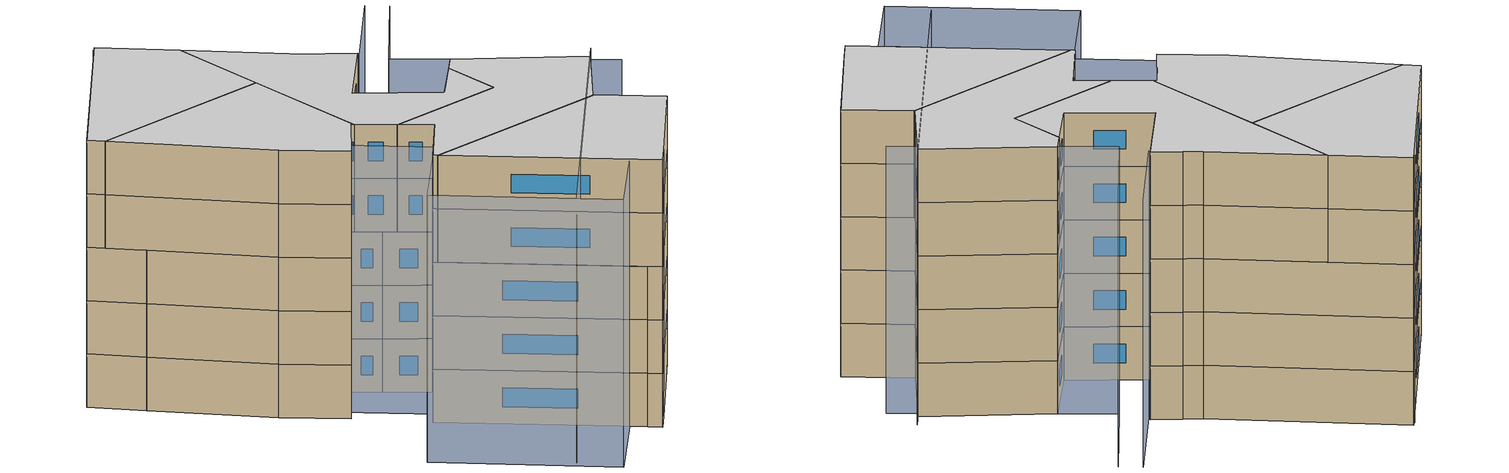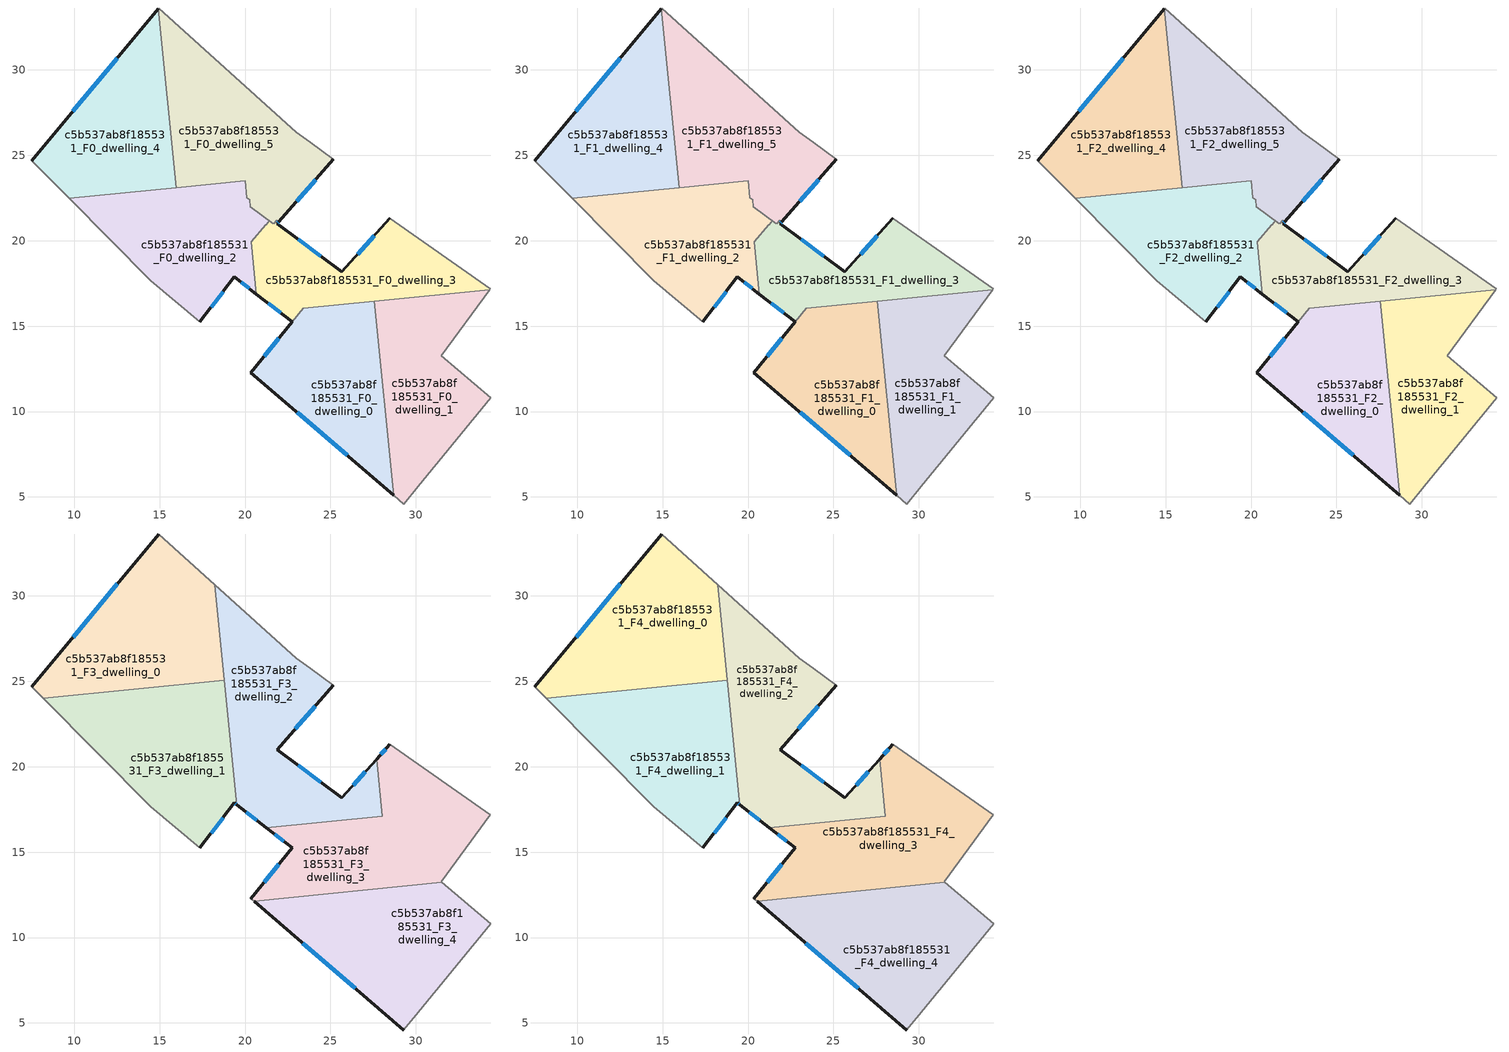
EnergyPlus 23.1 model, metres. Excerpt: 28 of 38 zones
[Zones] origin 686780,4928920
c5b537ab8f185531_F0_dwelling_0
 floor ground (EU_floor_Construction): 27.55,16.47 28.69,5.1 20.34,12.29 23.41,16.05 z0
 wall outside (EU_wall_Construction): 22.76,15.26 20.34,12.29 28.69,5.1 z0:3
 wall to c5b537ab8f185531_F0_dwelling_1 (EU_wall_Construction): 28.69,5.1 27.55,16.47 z0:3
 wall to c5b537ab8f185531_F0_dwelling_3 (EU_wall_Construction): 27.55,16.47 23.41,16.05 22.76,15.26 z0:3
 window (EU_Window_Construction): 23.06,9.95 25.98,7.44 / 21.97,14.29 21.13,13.25 z0.98:2.02
c5b537ab8f185531_F0_dwelling_1
 floor ground (EU_floor_Construction): 34.32,17.14 31.47,13.26 34.38,10.8 30.15,5.63 29.28,4.59 28.69,5.1 27.55,16.47 z0
 wall adiabatic (EU_wall_Construction): 28.69,5.1 29.28,4.59 30.15,5.63 34.38,10.8 31.47,13.26 34.32,17.14 z0:3
 wall to c5b537ab8f185531_F0_dwelling_3 (EU_wall_Construction): 34.32,17.14 27.55,16.47 z0:3
c5b537ab8f185531_F0_dwelling_2
 floor ground (EU_floor_Construction): 20,23.5 20.1,22.52 20.26,22.4 20.31,22 21.66,20.98 21.42,21.16 20.36,19.95 20.66,16.88 19.36,17.89 17.35,15.25 14.48,17.65 9.69,22.47 z0
 wall outside (EU_wall_Construction): 17.35,15.25 19.36,17.89 20.66,16.88 z0:3
 wall to c5b537ab8f185531_F0_dwelling_3 (EU_wall_Construction): 20.66,16.88 20.36,19.95 21.22,20.94 21.42,21.16 21.66,20.98 z0:3
 wall adiabatic (EU_wall_Construction): 9.69,22.47 14.48,17.65 17.35,15.25 z0:3
 wall to c5b537ab8f185531_F0_dwelling_5 (EU_wall_Construction): 21.66,20.98 20.31,22 20.26,22.4 20.1,22.52 20,23.5 15.96,23.1 z0:3
 wall to c5b537ab8f185531_F0_dwelling_4 (EU_wall_Construction): 15.96,23.1 9.69,22.47 z0:3
 window (EU_Window_Construction): 19.78,17.56 20.24,17.21 / 18,16.1 18.71,17.03 z0.98:2.02
c5b537ab8f185531_F0_dwelling_3
 floor ground (EU_floor_Construction): 34.34,17.18 34.32,17.14 23.41,16.05 22.76,15.26 20.66,16.88 20.36,19.95 21.42,21.16 21.66,20.98 21.86,21.21 21.98,21.12 21.88,21.01 25.67,18.19 28.47,21.3 z0
 wall outside (EU_wall_Construction): 28.47,21.3 25.67,18.19 21.88,21.01 21.98,21.12 / 20.66,16.88 22.76,15.26 z0:3
 wall to c5b537ab8f185531_F0_dwelling_5 (EU_wall_Construction): 21.98,21.12 21.86,21.21 21.67,20.99 z0:3
 wall adiabatic (EU_wall_Construction): 34.32,17.14 34.34,17.18 28.47,21.3 z0:3
 window (EU_Window_Construction): 21.91,21.04 21.95,21.08 / 24.44,19.1 23.11,20.09 / 27.56,20.29 26.58,19.2 / 21.35,16.35 22.08,15.78 z0.98:2.02
c5b537ab8f185531_F0_dwelling_4
 floor ground (EU_floor_Construction): 14.91,33.59 15.96,23.1 9.69,22.47 7.51,24.68 z0
 wall outside (EU_wall_Construction): 14.91,33.59 7.51,24.68 z0:3
 wall adiabatic (EU_wall_Construction): 7.51,24.68 9.69,22.47 z0:3
 wall to c5b537ab8f185531_F0_dwelling_5 (EU_wall_Construction): 15.96,23.1 14.91,33.59 z0:3
 window (EU_Window_Construction): 12.51,30.69 9.92,27.58 z0.98:2.02
c5b537ab8f185531_F0_dwelling_5
 floor ground (EU_floor_Construction): 22.98,26.37 23.81,25.75 25.17,24.76 21.98,21.12 21.86,21.21 21.67,20.99 20.3,22 20.26,22.4 20.1,22.52 20,23.5 15.96,23.1 14.91,33.59 14.94,33.62 z0
 wall outside (EU_wall_Construction): 21.98,21.12 25.17,24.76 z0:3
 wall adiabatic (EU_wall_Construction): 25.17,24.76 23.81,25.75 22.98,26.37 14.94,33.62 14.91,33.59 z0:3
 window (EU_Window_Construction): 23.02,22.3 24.13,23.58 z0.98:2.02
c5b537ab8f185531_F1_dwelling_0
 floor to c5b537ab8f185531_F0_dwelling_0 (EU_floor_Construction): 27.55,16.47 28.69,5.1 20.34,12.29 23.41,16.05 z3
 wall outside (EU_wall_Construction): 22.76,15.26 20.34,12.29 28.69,5.1 z3:6
 wall to c5b537ab8f185531_F1_dwelling_1 (EU_wall_Construction): 28.69,5.1 27.55,16.47 z3:6
 wall to c5b537ab8f185531_F1_dwelling_3 (EU_wall_Construction): 27.55,16.47 23.41,16.05 22.76,15.26 z3:6
 window (EU_Window_Construction): 23.06,9.95 25.98,7.44 / 21.97,14.29 21.13,13.25 z3.98:5.02
c5b537ab8f185531_F1_dwelling_1
 floor to c5b537ab8f185531_F0_dwelling_1 (EU_floor_Construction): 34.32,17.14 31.47,13.26 34.38,10.8 30.15,5.63 29.28,4.59 28.69,5.1 27.55,16.47 z3
 wall adiabatic (EU_wall_Construction): 28.69,5.1 29.28,4.59 30.15,5.63 34.38,10.8 31.47,13.26 34.32,17.14 z3:6
 wall to c5b537ab8f185531_F1_dwelling_3 (EU_wall_Construction): 34.32,17.14 27.55,16.47 z3:6
c5b537ab8f185531_F1_dwelling_2
 floor to c5b537ab8f185531_F0_dwelling_2 (EU_floor_Construction): 20,23.5 20.1,22.52 20.26,22.4 20.31,22 21.66,20.98 21.42,21.16 20.36,19.95 20.66,16.88 19.36,17.89 17.35,15.25 14.48,17.65 9.69,22.47 z3
 wall outside (EU_wall_Construction): 17.35,15.25 19.36,17.89 20.66,16.88 z3:6
 wall to c5b537ab8f185531_F1_dwelling_3 (EU_wall_Construction): 20.66,16.88 20.36,19.95 21.22,20.94 21.42,21.16 21.66,20.98 z3:6
 wall adiabatic (EU_wall_Construction): 9.69,22.47 14.48,17.65 17.35,15.25 z3:6
 wall to c5b537ab8f185531_F1_dwelling_5 (EU_wall_Construction): 21.66,20.98 20.31,22 20.26,22.4 20.1,22.52 20,23.5 15.96,23.1 z3:6
 wall to c5b537ab8f185531_F1_dwelling_4 (EU_wall_Construction): 15.96,23.1 9.69,22.47 z3:6
 window (EU_Window_Construction): 19.78,17.56 20.24,17.21 / 18,16.1 18.71,17.03 z3.98:5.02
c5b537ab8f185531_F1_dwelling_3
 floor to c5b537ab8f185531_F0_dwelling_3 (EU_floor_Construction): 34.34,17.18 34.32,17.14 23.41,16.05 22.76,15.26 20.66,16.88 20.36,19.95 21.22,20.94 21.42,21.16 21.66,20.98 21.86,21.21 21.98,21.12 21.88,21.01 25.67,18.19 28.47,21.3 z3
 wall outside (EU_wall_Construction): 28.47,21.3 25.67,18.19 21.88,21.01 21.98,21.12 / 20.66,16.88 22.76,15.26 z3:6
 wall to c5b537ab8f185531_F1_dwelling_5 (EU_wall_Construction): 21.98,21.12 21.86,21.21 21.67,20.99 z3:6
 wall adiabatic (EU_wall_Construction): 34.32,17.14 34.34,17.18 28.47,21.3 z3:6
 window (EU_Window_Construction): 21.91,21.04 21.95,21.08 / 24.44,19.1 23.11,20.09 / 27.56,20.29 26.58,19.2 / 21.35,16.35 22.08,15.78 z3.98:5.02
c5b537ab8f185531_F1_dwelling_4
 floor to c5b537ab8f185531_F0_dwelling_4 (EU_floor_Construction): 14.91,33.59 15.96,23.1 9.69,22.47 7.51,24.68 z3
 wall outside (EU_wall_Construction): 14.91,33.59 7.51,24.68 z3:6
 wall adiabatic (EU_wall_Construction): 7.51,24.68 9.69,22.47 z3:6
 wall to c5b537ab8f185531_F1_dwelling_5 (EU_wall_Construction): 15.96,23.1 14.91,33.59 z3:6
 window (EU_Window_Construction): 12.51,30.69 9.92,27.58 z3.98:5.02
c5b537ab8f185531_F1_dwelling_5
 floor to c5b537ab8f185531_F0_dwelling_5 (EU_floor_Construction): 22.98,26.37 23.81,25.75 25.17,24.76 21.98,21.12 21.86,21.21 21.67,20.99 20.3,22 20.26,22.4 20.1,22.52 20,23.5 15.96,23.1 14.91,33.59 14.94,33.62 z3
 wall outside (EU_wall_Construction): 21.98,21.12 25.17,24.76 z3:6
 wall adiabatic (EU_wall_Construction): 25.17,24.76 23.81,25.75 22.98,26.37 14.94,33.62 14.91,33.59 z3:6
 window (EU_Window_Construction): 23.02,22.3 24.13,23.58 z3.98:5.02
c5b537ab8f185531_F2_dwelling_0
 floor to c5b537ab8f185531_F1_dwelling_0 (EU_floor_Construction): 27.55,16.47 28.69,5.1 20.34,12.29 23.41,16.05 z6
 wall outside (EU_wall_Construction): 22.76,15.26 20.34,12.29 28.69,5.1 z6:9
 wall to c5b537ab8f185531_F2_dwelling_1 (EU_wall_Construction): 28.69,5.1 27.55,16.47 z6:9
 wall to c5b537ab8f185531_F2_dwelling_3 (EU_wall_Construction): 27.55,16.47 23.41,16.05 22.76,15.26 z6:9
 window (EU_Window_Construction): 23.06,9.95 25.98,7.44 / 21.97,14.29 21.13,13.25 z6.98:8.02
c5b537ab8f185531_F2_dwelling_1
 floor to c5b537ab8f185531_F1_dwelling_1 (EU_floor_Construction): 34.32,17.14 31.47,13.26 34.38,10.8 30.15,5.63 29.28,4.59 28.69,5.1 27.55,16.47 z6
 wall adiabatic (EU_wall_Construction): 28.69,5.1 29.28,4.59 30.15,5.63 34.38,10.8 31.47,13.26 34.32,17.14 z6:9
 wall to c5b537ab8f185531_F2_dwelling_3 (EU_wall_Construction): 34.32,17.14 27.55,16.47 z6:9
 ceiling adiabatic (EU_roof_Construction): 31.51,13.22 31.47,13.26 34.32,17.14 27.55,16.47 27.91,12.86 z9
c5b537ab8f185531_F2_dwelling_2
 floor to c5b537ab8f185531_F1_dwelling_2 (EU_floor_Construction): 20,23.5 20.1,22.52 20.26,22.4 20.31,22 21.66,20.98 21.42,21.16 20.36,19.95 20.66,16.88 19.36,17.89 17.35,15.25 14.48,17.65 9.69,22.47 z6
 wall outside (EU_wall_Construction): 17.35,15.25 19.36,17.89 20.66,16.88 z6:9
 wall to c5b537ab8f185531_F2_dwelling_3 (EU_wall_Construction): 20.66,16.88 20.36,19.95 21.22,20.94 21.42,21.16 21.66,20.98 z6:9
 wall adiabatic (EU_wall_Construction): 9.69,22.47 14.48,17.65 17.35,15.25 z6:9
 wall to c5b537ab8f185531_F2_dwelling_5 (EU_wall_Construction): 21.66,20.98 20.31,22 20.26,22.4 20.1,22.52 20,23.5 15.96,23.1 z6:9
 wall to c5b537ab8f185531_F2_dwelling_4 (EU_wall_Construction): 15.96,23.1 9.69,22.47 z6:9
 window (EU_Window_Construction): 19.78,17.56 20.24,17.21 / 18,16.1 18.71,17.03 z6.98:8.02
c5b537ab8f185531_F2_dwelling_3
 floor to c5b537ab8f185531_F1_dwelling_3 (EU_floor_Construction): 34.34,17.18 34.32,17.14 23.41,16.05 22.76,15.26 20.66,16.88 20.36,19.95 21.22,20.94 21.42,21.16 21.66,20.98 21.86,21.21 21.98,21.12 21.88,21.01 25.67,18.19 28.47,21.3 z6
 wall outside (EU_wall_Construction): 28.47,21.3 25.67,18.19 21.88,21.01 21.98,21.12 / 20.66,16.88 22.76,15.26 z6:9
 wall to c5b537ab8f185531_F2_dwelling_5 (EU_wall_Construction): 21.98,21.12 21.86,21.21 21.67,20.99 z6:9
 wall adiabatic (EU_wall_Construction): 34.32,17.14 34.34,17.18 28.47,21.3 z6:9
 window (EU_Window_Construction): 21.91,21.04 21.95,21.08 / 24.44,19.1 23.11,20.09 / 27.56,20.29 26.58,19.2 / 21.35,16.35 22.08,15.78 z6.98:8.02
c5b537ab8f185531_F2_dwelling_4
 floor to c5b537ab8f185531_F1_dwelling_4 (EU_floor_Construction): 14.91,33.59 15.96,23.1 9.69,22.47 7.51,24.68 z6
 wall outside (EU_wall_Construction): 14.91,33.59 7.51,24.68 z6:9
 wall adiabatic (EU_wall_Construction): 7.51,24.68 9.69,22.47 z6:9
 wall to c5b537ab8f185531_F2_dwelling_5 (EU_wall_Construction): 15.96,23.1 14.91,33.59 z6:9
 window (EU_Window_Construction): 12.51,30.69 9.92,27.58 z6.98:8.02
c5b537ab8f185531_F2_dwelling_5
 floor to c5b537ab8f185531_F1_dwelling_5 (EU_floor_Construction): 22.98,26.37 23.81,25.75 25.17,24.76 21.98,21.12 21.86,21.21 21.67,20.99 20.3,22 20.26,22.4 20.1,22.52 20,23.5 15.96,23.1 14.91,33.59 14.94,33.62 z6
 wall outside (EU_wall_Construction): 21.98,21.12 25.17,24.76 z6:9
 wall adiabatic (EU_wall_Construction): 25.17,24.76 23.81,25.75 22.98,26.37 14.94,33.62 14.91,33.59 z6:9
 window (EU_Window_Construction): 23.02,22.3 24.13,23.58 z6.98:8.02
c5b537ab8f185531_F3_dwelling_0
 floor to c5b537ab8f185531_F2_dwelling_4 (EU_floor_Construction): 14.91,33.59 15.8,24.76 8.18,24 7.51,24.68 z9
 floor to c5b537ab8f185531_F2_dwelling_5 (EU_floor_Construction): 18.23,30.66 18.79,25.06 15.8,24.76 14.91,33.59 14.94,33.62 z9
 wall outside (EU_wall_Construction): 14.94,33.62 7.51,24.68 z9:12
 wall adiabatic (EU_wall_Construction): 18.23,30.66 14.94,33.62 / 7.51,24.68 8.18,24 z9:12
 wall to c5b537ab8f185531_F3_dwelling_1 (EU_wall_Construction): 8.18,24 18.79,25.06 z9:12
 wall to c5b537ab8f185531_F3_dwelling_2 (EU_wall_Construction): 18.79,25.06 18.23,30.66 z9:12
 window (EU_Window_Construction): 12.52,30.71 9.93,27.59 z9.98:11.02
c5b537ab8f185531_F3_dwelling_1
 floor to c5b537ab8f185531_F2_dwelling_2 (EU_floor_Construction): 18.95,23.4 19.52,17.77 19.36,17.89 17.35,15.25 14.48,17.65 9.7,22.47 z9
 floor to c5b537ab8f185531_F2_dwelling_4 (EU_floor_Construction): 15.8,24.76 15.96,23.1 9.7,22.47 8.18,24 z9
 floor to c5b537ab8f185531_F2_dwelling_5 (EU_floor_Construction): 18.79,25.06 18.95,23.4 15.96,23.1 15.8,24.76 z9
 wall outside (EU_wall_Construction): 17.35,15.25 19.36,17.89 19.52,17.77 z9:12
 wall adiabatic (EU_wall_Construction): 8.18,24 14.48,17.65 17.35,15.25 z9:12
 wall to c5b537ab8f185531_F3_dwelling_2 (EU_wall_Construction): 19.52,17.77 18.79,25.06 z9:12
 window (EU_Window_Construction): 19.41,17.85 19.47,17.81 / 18,16.1 18.71,17.03 z9.98:11.02
c5b537ab8f185531_F3_dwelling_2
 floor to c5b537ab8f185531_F2_dwelling_5 (EU_floor_Construction): 22.98,26.37 23.81,25.75 25.17,24.76 21.98,21.12 21.86,21.21 21.67,20.99 20.3,22 20.26,22.4 20.1,22.52 20,23.5 18.95,23.4 18.23,30.66 z9
 floor to c5b537ab8f185531_F2_dwelling_3 (EU_floor_Construction): 27.7,20.45 28.04,17.11 21.24,16.43 20.66,16.88 20.36,19.95 21.22,20.94 21.42,21.16 21.66,20.98 21.86,21.21 21.98,21.12 21.88,21.01 25.67,18.19 z9
 floor to c5b537ab8f185531_F2_dwelling_2 (EU_floor_Construction): 20,23.5 20.1,22.52 20.26,22.4 20.3,22 21.66,20.98 21.42,21.16 21.22,20.94 20.36,19.95 20.66,16.88 19.52,17.77 18.95,23.4 z9
 wall outside (EU_wall_Construction): 27.7,20.45 25.67,18.19 21.88,21.01 25.17,24.76 / 19.52,17.77 21.24,16.43 z9:12
 wall adiabatic (EU_wall_Construction): 25.17,24.76 23.81,25.75 22.98,26.37 18.23,30.66 z9:12
 wall to c5b537ab8f185531_F3_dwelling_3 (EU_wall_Construction): 21.24,16.43 28.04,17.11 27.7,20.45 z9:12
 window (EU_Window_Construction): 22.95,22.23 24.1,23.54 / 24.44,19.1 23.11,20.09 / 27.04,19.71 26.33,18.92 / 20.08,17.33 20.68,16.87 z9.98:11.02
c5b537ab8f185531_F3_dwelling_3
 floor to c5b537ab8f185531_F2_dwelling_0 (EU_floor_Construction): 27.55,16.47 27.91,12.86 20.53,12.12 20.34,12.29 23.41,16.05 z9
 floor to c5b537ab8f185531_F2_dwelling_3 (EU_floor_Construction): 34.34,17.18 34.32,17.14 23.41,16.05 22.76,15.26 21.24,16.43 28.04,17.11 27.7,20.45 28.47,21.3 z9
 floor adiabatic (EU_floor_Construction): 34.34,17.18 31.47,13.26 31.51,13.22 27.91,12.86 27.55,16.47 34.32,17.14 z9
 wall outside (EU_wall_Construction): 28.47,21.3 27.7,20.45 / 21.24,16.43 22.76,15.26 20.34,12.29 z9:12
 wall adiabatic (EU_wall_Construction): 31.51,13.22 31.47,13.26 34.34,17.18 28.47,21.3 / 20.34,12.29 20.53,12.12 z9:12
 wall to c5b537ab8f185531_F3_dwelling_4 (EU_wall_Construction): 20.53,12.12 31.51,13.22 z9:12
 window (EU_Window_Construction): 28.22,21.03 27.95,20.73 / 21.97,14.29 21.13,13.25 / 21.73,16.05 22.27,15.64 z9.98:11.02
c5b537ab8f185531_F3_dwelling_4
 floor to c5b537ab8f185531_F2_dwelling_0 (EU_floor_Construction): 27.91,12.86 28.69,5.11 20.53,12.12 z9
 floor to c5b537ab8f185531_F2_dwelling_1 (EU_floor_Construction): 34.38,10.8 30.15,5.63 29.29,4.59 28.69,5.11 27.91,12.86 31.51,13.22 z9
 wall outside (EU_wall_Construction): 20.53,12.12 29.28,4.59 z9:12
 wall adiabatic (EU_wall_Construction): 29.29,4.59 30.15,5.63 34.38,10.8 31.51,13.22 z9:12
 window (EU_Window_Construction): 23.38,9.67 26.44,7.04 z9.98:11.02
c5b537ab8f185531_F4_dwelling_0
 floor to c5b537ab8f185531_F3_dwelling_0 (EU_floor_Construction): 18.23,30.66 18.79,25.06 8.18,24 7.51,24.68 14.94,33.62 z12
 wall outside (EU_wall_Construction): 14.94,33.62 7.51,24.68 z12:15
 wall adiabatic (EU_wall_Construction): 18.23,30.66 14.94,33.62 / 7.51,24.68 8.18,24 z12:15
 wall to c5b537ab8f185531_F4_dwelling_1 (EU_wall_Construction): 8.18,24 18.79,25.06 z12:15
 wall to c5b537ab8f185531_F4_dwelling_2 (EU_wall_Construction): 18.79,25.06 18.23,30.66 z12:15
 window (EU_Window_Construction): 12.52,30.71 9.93,27.59 z12.98:14.02
 ceiling to c5b537ab8f185531_F5_dwelling_0 (EU_floor_Construction): 18.79,25.06 18.23,30.66 14.94,33.62 7.51,24.68 8.18,24 z15
c5b537ab8f185531_F4_dwelling_1
 floor to c5b537ab8f185531_F3_dwelling_1 (EU_floor_Construction): 18.79,25.06 19.52,17.77 19.36,17.89 17.35,15.25 14.48,17.65 8.18,24 z12
 wall outside (EU_wall_Construction): 17.35,15.25 19.36,17.89 19.52,17.77 z12:15
 wall adiabatic (EU_wall_Construction): 8.18,24 14.48,17.65 17.35,15.25 z12:15
 wall to c5b537ab8f185531_F4_dwelling_2 (EU_wall_Construction): 19.52,17.77 18.79,25.06 z12:15
 window (EU_Window_Construction): 19.41,17.85 19.47,17.81 / 18,16.1 18.71,17.03 z12.98:14.02
 ceiling to c5b537ab8f185531_F5_dwelling_1 (EU_floor_Construction): 17.35,15.25 19.36,17.89 19.52,17.77 18.79,25.06 8.18,24 14.48,17.65 z15
c5b537ab8f185531_F4_dwelling_2
 floor to c5b537ab8f185531_F3_dwelling_2 (EU_floor_Construction): 23.81,25.75 25.17,24.76 21.88,21.01 25.67,18.19 27.7,20.45 28.04,17.11 21.24,16.43 19.52,17.77 18.23,30.66 22.98,26.37 z12
 wall outside (EU_wall_Construction): 27.7,20.45 25.67,18.19 21.88,21.01 25.17,24.76 / 19.52,17.77 21.24,16.43 z12:15
 wall adiabatic (EU_wall_Construction): 25.17,24.76 23.81,25.75 22.98,26.37 18.23,30.66 z12:15
 wall to c5b537ab8f185531_F4_dwelling_3 (EU_wall_Construction): 21.24,16.43 28.04,17.11 27.7,20.45 z12:15
 window (EU_Window_Construction): 22.95,22.23 24.1,23.54 / 24.44,19.1 23.11,20.09 / 27.04,19.71 26.33,18.92 / 20.08,17.33 20.68,16.87 z12.98:14.02
 ceiling to c5b537ab8f185531_F5_dwelling_2 (EU_floor_Construction): 28.04,17.11 27.7,20.45 25.67,18.19 21.88,21.01 25.17,24.76 23.81,25.75 22.98,26.37 18.23,30.66 19.52,17.77 21.24,16.43 z15
c5b537ab8f185531_F4_dwelling_3
 floor to c5b537ab8f185531_F3_dwelling_3 (EU_floor_Construction): 34.34,17.18 31.47,13.26 31.51,13.22 20.53,12.12 20.34,12.29 22.76,15.26 21.24,16.43 28.04,17.11 27.7,20.45 28.47,21.3 z12
 wall outside (EU_wall_Construction): 28.47,21.3 27.7,20.45 / 21.24,16.43 22.76,15.26 20.34,12.29 z12:15
 wall adiabatic (EU_wall_Construction): 31.51,13.22 31.47,13.26 34.34,17.18 28.47,21.3 / 20.34,12.29 20.53,12.12 z12:15
 wall to c5b537ab8f185531_F4_dwelling_4 (EU_wall_Construction): 20.53,12.12 31.51,13.22 z12:15
 window (EU_Window_Construction): 28.22,21.03 27.95,20.73 / 21.97,14.29 21.13,13.25 / 21.73,16.05 22.27,15.64 z12.98:14.02
 ceiling to c5b537ab8f185531_F5_dwelling_3 (EU_floor_Construction): 31.51,13.22 31.47,13.26 34.34,17.18 28.47,21.3 27.7,20.45 28.04,17.11 21.24,16.43 22.76,15.26 20.34,12.29 20.53,12.12 z15
c5b537ab8f185531_F4_dwelling_4
 floor to c5b537ab8f185531_F3_dwelling_4 (EU_floor_Construction): 34.38,10.8 30.15,5.63 29.29,4.59 20.53,12.12 31.51,13.22 z12
 wall outside (EU_wall_Construction): 20.53,12.12 29.28,4.59 z12:15
 wall adiabatic (EU_wall_Construction): 29.29,4.59 30.15,5.63 34.38,10.8 31.51,13.22 z12:15
 window (EU_Window_Construction): 23.38,9.67 26.44,7.04 z12.98:14.02
 ceiling to c5b537ab8f185531_F5_dwelling_4 (EU_floor_Construction): 30.15,5.63 34.38,10.8 31.51,13.22 20.53,12.12 29.29,4.59 z15
shading: 23.05,3.76 35,17.95 / 35.37,15.86 26,23.26 / 26,23.26 30.11,28.46 / 7.51,24.68 21.23,12.9 / 29.11,29.26 25.1,24.56 / 25.1,24.56 14.72,33.4 / 17.03,8.49 20.38,12.34 / 20.38,12.34 27.98,5.7 / 27.98,5.7 24.63,1.86 / 24.63,1.86 17.03,8.49 z0:15
[Building]
EU S2 Campaign: North Axis=0; Terrain=City; Solar Distribution=FullExterior
[Site:Location]
Bologna: Latitude=44.5; Longitude=11.25; Time Zone=1; Elevation=37
[SizingPeriod:WeatherFileDays]
AnnualSizingPeriod: Begin Month=1; Begin Day of Month=1; End Month=12; End Day of Month=31; Day of Week for Start Day=Monday; Use Weather File Daylight Saving Period=No; Use Weather File Rain and Snow Indicators=No
[MATERIAL]
EU_InternalMass_Material: Roughness=MediumRough; Thickness=0.1; Conductivity=1; Density=1800; Specific Heat=900; Thermal Absorptance=0.9; Solar Absorptance=0.7; Visible Absorptance=0.7
[MATERIAL:NOMASS] Roughness=MediumRough; Thermal Absorptance=0.9; Solar Absorptance=0.7; Visible Absorptance=0.7
Name | Thermal Resistance
EU_wall_NoMass | 0.905828
EU_roof_NoMass | 0.37593
EU_floor_NoMass | 0.67114
[WINDOWMATERIAL:SIMPLEGLAZINGSYSTEM]
EU_Window_SimpleGlazing: UFactor=4.52486; Solar Heat Gain Coefficient=0.85; Visible Transmittance=0.85
[CONSTRUCTION]
EU_wall_Construction: EU_wall_NoMass
EU_roof_Construction: EU_roof_NoMass
EU_floor_Construction: EU_floor_NoMass
EU_Window_Construction: EU_Window_SimpleGlazing
EU_InternalMass_Construction: EU_InternalMass_Material
[ZONE] Type=1; Multiplier=1; Ceiling Height=autocalculate; Floor Area=autocalculate; Part of Total Floor Area=Yes
Name | Volume
c5b537ab8f185531_F0_dwelling_0; c5b537ab8f185531_F1_dwelling_0; c5b537ab8f185531_F2_dwelling_0 | 151.637
c5b537ab8f185531_F3_dwelling_0; c5b537ab8f185531_F4_dwelling_0 | 183.966
c5b537ab8f185531_F0_dwelling_1; c5b537ab8f185531_F1_dwelling_1; c5b537ab8f185531_F2_dwelling_1 | 153.268
c5b537ab8f185531_F3_dwelling_1; c5b537ab8f185531_F4_dwelling_1 | 183.997
c5b537ab8f185531_F0_dwelling_2; c5b537ab8f185531_F1_dwelling_2; c5b537ab8f185531_F2_dwelling_2 | 157.515
c5b537ab8f185531_F3_dwelling_2; c5b537ab8f185531_F4_dwelling_2; c5b537ab8f185531_F3_dwelling_3; c5b537ab8f185531_F4_dwelling_3 | 183.998
c5b537ab8f185531_F0_dwelling_3 | 129.438
c5b537ab8f185531_F1_dwelling_3; c5b537ab8f185531_F2_dwelling_3 | 129.439
c5b537ab8f185531_F0_dwelling_4; c5b537ab8f185531_F1_dwelling_4; c5b537ab8f185531_F2_dwelling_4 | 153.334
c5b537ab8f185531_F3_dwelling_4; c5b537ab8f185531_F4_dwelling_4 | 183.875
c5b537ab8f185531_F0_dwelling_5; c5b537ab8f185531_F1_dwelling_5; c5b537ab8f185531_F2_dwelling_5 | 174.763
[INTERNALMASS] Construction=EU_InternalMass_Construction
Name | Zone or ZoneList | Surface Area
c5b537ab8f185531_F0_dwelling_0_EU_InternalMass | c5b537ab8f185531_F0_dwelling_0 | 50.5443
c5b537ab8f185531_F0_dwelling_1_EU_InternalMass | c5b537ab8f185531_F0_dwelling_1 | 51.0897
c5b537ab8f185531_F0_dwelling_2_EU_InternalMass | c5b537ab8f185531_F0_dwelling_2 | 52.5114
c5b537ab8f185531_F0_dwelling_3_EU_InternalMass | c5b537ab8f185531_F0_dwelling_3 | 43.1473
c5b537ab8f185531_F0_dwelling_4_EU_InternalMass | c5b537ab8f185531_F0_dwelling_4 | 51.1113
c5b537ab8f185531_F0_dwelling_5_EU_InternalMass | c5b537ab8f185531_F0_dwelling_5 | 58.2534
c5b537ab8f185531_F1_dwelling_0_EU_InternalMass | c5b537ab8f185531_F1_dwelling_0 | 50.5443
c5b537ab8f185531_F1_dwelling_1_EU_InternalMass | c5b537ab8f185531_F1_dwelling_1 | 51.0897
c5b537ab8f185531_F1_dwelling_2_EU_InternalMass | c5b537ab8f185531_F1_dwelling_2 | 52.5114
c5b537ab8f185531_F1_dwelling_3_EU_InternalMass | c5b537ab8f185531_F1_dwelling_3 | 43.1473
c5b537ab8f185531_F1_dwelling_4_EU_InternalMass | c5b537ab8f185531_F1_dwelling_4 | 51.1113
c5b537ab8f185531_F1_dwelling_5_EU_InternalMass | c5b537ab8f185531_F1_dwelling_5 | 58.2534
c5b537ab8f185531_F2_dwelling_0_EU_InternalMass | c5b537ab8f185531_F2_dwelling_0 | 50.5443
c5b537ab8f185531_F2_dwelling_1_EU_InternalMass | c5b537ab8f185531_F2_dwelling_1 | 51.0897
c5b537ab8f185531_F2_dwelling_2_EU_InternalMass | c5b537ab8f185531_F2_dwelling_2 | 52.5114
c5b537ab8f185531_F2_dwelling_3_EU_InternalMass | c5b537ab8f185531_F2_dwelling_3 | 43.1473
c5b537ab8f185531_F2_dwelling_4_EU_InternalMass | c5b537ab8f185531_F2_dwelling_4 | 51.1113
c5b537ab8f185531_F2_dwelling_5_EU_InternalMass | c5b537ab8f185531_F2_dwelling_5 | 58.2534
c5b537ab8f185531_F3_dwelling_0_EU_InternalMass | c5b537ab8f185531_F3_dwelling_0 | 61.3255
c5b537ab8f185531_F3_dwelling_1_EU_InternalMass | c5b537ab8f185531_F3_dwelling_1 | 61.3324
c5b537ab8f185531_F3_dwelling_2_EU_InternalMass | c5b537ab8f185531_F3_dwelling_2 | 61.3308
c5b537ab8f185531_F3_dwelling_3_EU_InternalMass | c5b537ab8f185531_F3_dwelling_3 | 61.3323
c5b537ab8f185531_F3_dwelling_4_EU_InternalMass | c5b537ab8f185531_F3_dwelling_4 | 61.3306
c5b537ab8f185531_F4_dwelling_0_EU_InternalMass | c5b537ab8f185531_F4_dwelling_0 | 61.3255
c5b537ab8f185531_F4_dwelling_1_EU_InternalMass | c5b537ab8f185531_F4_dwelling_1 | 61.3324
c5b537ab8f185531_F4_dwelling_2_EU_InternalMass | c5b537ab8f185531_F4_dwelling_2 | 61.3308
c5b537ab8f185531_F4_dwelling_3_EU_InternalMass | c5b537ab8f185531_F4_dwelling_3 | 61.3323
c5b537ab8f185531_F4_dwelling_4_EU_InternalMass | c5b537ab8f185531_F4_dwelling_4 | 61.3306
[OTHEREQUIPMENT] Fuel Type=Electricity; Design Level Calculation Method=Watts/Area; Power per Zone Floor Area=1; Fraction Latent=0; Fraction Radiant=0; Fraction Lost=0; Carbon Dioxide Generation Rate=0; EndUse Subcategory=EU_Step8_InternalGains
Name | Zone or ZoneList or Space or SpaceList | Schedule
EU_Step8_InternalGain_c5b537ab8f185531_F0_dwelling_0_f000 | c5b537ab8f185531_F0_dwelling_0 | EU_Step8_GainSchedule_c5b537ab8f185531_F0_dwelling_0_f000
EU_Step8_InternalGain_c5b537ab8f185531_F0_dwelling_1_f000 | c5b537ab8f185531_F0_dwelling_1 | EU_Step8_GainSchedule_c5b537ab8f185531_F0_dwelling_1_f000
EU_Step8_InternalGain_c5b537ab8f185531_F0_dwelling_2_f000 | c5b537ab8f185531_F0_dwelling_2 | EU_Step8_GainSchedule_c5b537ab8f185531_F0_dwelling_2_f000
EU_Step8_InternalGain_c5b537ab8f185531_F0_dwelling_3_f000 | c5b537ab8f185531_F0_dwelling_3 | EU_Step8_GainSchedule_c5b537ab8f185531_F0_dwelling_3_f000
EU_Step8_InternalGain_c5b537ab8f185531_F0_dwelling_4_f000 | c5b537ab8f185531_F0_dwelling_4 | EU_Step8_GainSchedule_c5b537ab8f185531_F0_dwelling_4_f000
EU_Step8_InternalGain_c5b537ab8f185531_F0_dwelling_5_f000 | c5b537ab8f185531_F0_dwelling_5 | EU_Step8_GainSchedule_c5b537ab8f185531_F0_dwelling_5_f000
EU_Step8_InternalGain_c5b537ab8f185531_F1_dwelling_0_f000 | c5b537ab8f185531_F1_dwelling_0 | EU_Step8_GainSchedule_c5b537ab8f185531_F1_dwelling_0_f000
EU_Step8_InternalGain_c5b537ab8f185531_F1_dwelling_1_f000 | c5b537ab8f185531_F1_dwelling_1 | EU_Step8_GainSchedule_c5b537ab8f185531_F1_dwelling_1_f000
EU_Step8_InternalGain_c5b537ab8f185531_F1_dwelling_2_f000 | c5b537ab8f185531_F1_dwelling_2 | EU_Step8_GainSchedule_c5b537ab8f185531_F1_dwelling_2_f000
EU_Step8_InternalGain_c5b537ab8f185531_F1_dwelling_3_f000 | c5b537ab8f185531_F1_dwelling_3 | EU_Step8_GainSchedule_c5b537ab8f185531_F1_dwelling_3_f000
EU_Step8_InternalGain_c5b537ab8f185531_F1_dwelling_4_f000 | c5b537ab8f185531_F1_dwelling_4 | EU_Step8_GainSchedule_c5b537ab8f185531_F1_dwelling_4_f000
EU_Step8_InternalGain_c5b537ab8f185531_F1_dwelling_5_f000 | c5b537ab8f185531_F1_dwelling_5 | EU_Step8_GainSchedule_c5b537ab8f185531_F1_dwelling_5_f000
EU_Step8_InternalGain_c5b537ab8f185531_F2_dwelling_0_f000 | c5b537ab8f185531_F2_dwelling_0 | EU_Step8_GainSchedule_c5b537ab8f185531_F2_dwelling_0_f000
EU_Step8_InternalGain_c5b537ab8f185531_F2_dwelling_1_f000 | c5b537ab8f185531_F2_dwelling_1 | EU_Step8_GainSchedule_c5b537ab8f185531_F2_dwelling_1_f000
EU_Step8_InternalGain_c5b537ab8f185531_F2_dwelling_2_f000 | c5b537ab8f185531_F2_dwelling_2 | EU_Step8_GainSchedule_c5b537ab8f185531_F2_dwelling_2_f000
EU_Step8_InternalGain_c5b537ab8f185531_F2_dwelling_3_f000 | c5b537ab8f185531_F2_dwelling_3 | EU_Step8_GainSchedule_c5b537ab8f185531_F2_dwelling_3_f000
EU_Step8_InternalGain_c5b537ab8f185531_F2_dwelling_4_f000 | c5b537ab8f185531_F2_dwelling_4 | EU_Step8_GainSchedule_c5b537ab8f185531_F2_dwelling_4_f000
EU_Step8_InternalGain_c5b537ab8f185531_F2_dwelling_5_f000 | c5b537ab8f185531_F2_dwelling_5 | EU_Step8_GainSchedule_c5b537ab8f185531_F2_dwelling_5_f000
EU_Step8_InternalGain_c5b537ab8f185531_F3_dwelling_0_f000 | c5b537ab8f185531_F3_dwelling_0 | EU_Step8_GainSchedule_c5b537ab8f185531_F3_dwelling_0_f000
EU_Step8_InternalGain_c5b537ab8f185531_F3_dwelling_1_f000 | c5b537ab8f185531_F3_dwelling_1 | EU_Step8_GainSchedule_c5b537ab8f185531_F3_dwelling_1_f000
EU_Step8_InternalGain_c5b537ab8f185531_F3_dwelling_2_f000 | c5b537ab8f185531_F3_dwelling_2 | EU_Step8_GainSchedule_c5b537ab8f185531_F3_dwelling_2_f000
EU_Step8_InternalGain_c5b537ab8f185531_F3_dwelling_3_f000 | c5b537ab8f185531_F3_dwelling_3 | EU_Step8_GainSchedule_c5b537ab8f185531_F3_dwelling_3_f000
EU_Step8_InternalGain_c5b537ab8f185531_F3_dwelling_4_f000 | c5b537ab8f185531_F3_dwelling_4 | EU_Step8_GainSchedule_c5b537ab8f185531_F3_dwelling_4_f000
EU_Step8_InternalGain_c5b537ab8f185531_F4_dwelling_0_f000 | c5b537ab8f185531_F4_dwelling_0 | EU_Step8_GainSchedule_c5b537ab8f185531_F4_dwelling_0_f000
EU_Step8_InternalGain_c5b537ab8f185531_F4_dwelling_1_f000 | c5b537ab8f185531_F4_dwelling_1 | EU_Step8_GainSchedule_c5b537ab8f185531_F4_dwelling_1_f000
EU_Step8_InternalGain_c5b537ab8f185531_F4_dwelling_2_f000 | c5b537ab8f185531_F4_dwelling_2 | EU_Step8_GainSchedule_c5b537ab8f185531_F4_dwelling_2_f000
EU_Step8_InternalGain_c5b537ab8f185531_F4_dwelling_3_f000 | c5b537ab8f185531_F4_dwelling_3 | EU_Step8_GainSchedule_c5b537ab8f185531_F4_dwelling_3_f000
EU_Step8_InternalGain_c5b537ab8f185531_F4_dwelling_4_f000 | c5b537ab8f185531_F4_dwelling_4 | EU_Step8_GainSchedule_c5b537ab8f185531_F4_dwelling_4_f000
[ZONEVENTILATION:DESIGNFLOWRATE] Schedule=EU_AlwaysOn; Design Flow Rate Calculation Method=AirChanges/Hour; Air Changes per Hour=0.73129; Ventilation Type=Natural; Fan Pressure Rise=0; Fan Total Efficiency=1; Constant Term Coefficient=1; Temperature Term Coefficient=0; Velocity Term Coefficient=0; Velocity Squared Term Coefficient=0; Minimum Indoor Temperature=-100; Maximum Indoor Temperature=100; Delta Temperature=-100; Minimum Outdoor Temperature=-100; Maximum Outdoor Temperature=100; Maximum Wind Speed=40
Name | Zone or ZoneList or Space or SpaceList
EU_ConstantAir_c5b537ab8f185531_F0_dwelling_0 | c5b537ab8f185531_F0_dwelling_0
EU_ConstantAir_c5b537ab8f185531_F0_dwelling_1 | c5b537ab8f185531_F0_dwelling_1
EU_ConstantAir_c5b537ab8f185531_F0_dwelling_2 | c5b537ab8f185531_F0_dwelling_2
EU_ConstantAir_c5b537ab8f185531_F0_dwelling_3 | c5b537ab8f185531_F0_dwelling_3
EU_ConstantAir_c5b537ab8f185531_F0_dwelling_4 | c5b537ab8f185531_F0_dwelling_4
EU_ConstantAir_c5b537ab8f185531_F0_dwelling_5 | c5b537ab8f185531_F0_dwelling_5
EU_ConstantAir_c5b537ab8f185531_F1_dwelling_0 | c5b537ab8f185531_F1_dwelling_0
EU_ConstantAir_c5b537ab8f185531_F1_dwelling_1 | c5b537ab8f185531_F1_dwelling_1
EU_ConstantAir_c5b537ab8f185531_F1_dwelling_2 | c5b537ab8f185531_F1_dwelling_2
EU_ConstantAir_c5b537ab8f185531_F1_dwelling_3 | c5b537ab8f185531_F1_dwelling_3
EU_ConstantAir_c5b537ab8f185531_F1_dwelling_4 | c5b537ab8f185531_F1_dwelling_4
EU_ConstantAir_c5b537ab8f185531_F1_dwelling_5 | c5b537ab8f185531_F1_dwelling_5
EU_ConstantAir_c5b537ab8f185531_F2_dwelling_0 | c5b537ab8f185531_F2_dwelling_0
EU_ConstantAir_c5b537ab8f185531_F2_dwelling_1 | c5b537ab8f185531_F2_dwelling_1
EU_ConstantAir_c5b537ab8f185531_F2_dwelling_2 | c5b537ab8f185531_F2_dwelling_2
EU_ConstantAir_c5b537ab8f185531_F2_dwelling_3 | c5b537ab8f185531_F2_dwelling_3
EU_ConstantAir_c5b537ab8f185531_F2_dwelling_4 | c5b537ab8f185531_F2_dwelling_4
EU_ConstantAir_c5b537ab8f185531_F2_dwelling_5 | c5b537ab8f185531_F2_dwelling_5
EU_ConstantAir_c5b537ab8f185531_F3_dwelling_0 | c5b537ab8f185531_F3_dwelling_0
EU_ConstantAir_c5b537ab8f185531_F3_dwelling_1 | c5b537ab8f185531_F3_dwelling_1
EU_ConstantAir_c5b537ab8f185531_F3_dwelling_2 | c5b537ab8f185531_F3_dwelling_2
EU_ConstantAir_c5b537ab8f185531_F3_dwelling_3 | c5b537ab8f185531_F3_dwelling_3
EU_ConstantAir_c5b537ab8f185531_F3_dwelling_4 | c5b537ab8f185531_F3_dwelling_4
EU_ConstantAir_c5b537ab8f185531_F4_dwelling_0 | c5b537ab8f185531_F4_dwelling_0
EU_ConstantAir_c5b537ab8f185531_F4_dwelling_1 | c5b537ab8f185531_F4_dwelling_1
EU_ConstantAir_c5b537ab8f185531_F4_dwelling_2 | c5b537ab8f185531_F4_dwelling_2
EU_ConstantAir_c5b537ab8f185531_F4_dwelling_3 | c5b537ab8f185531_F4_dwelling_3
EU_ConstantAir_c5b537ab8f185531_F4_dwelling_4 | c5b537ab8f185531_F4_dwelling_4
[HVACTEMPLATE:THERMOSTAT] Constant Heating Setpoint=20; Constant Cooling Setpoint=50
EU_HeatOnly_c5b537ab8f185531_F0_dwelling_0; EU_HeatOnly_c5b537ab8f185531_F0_dwelling_1; EU_HeatOnly_c5b537ab8f185531_F0_dwelling_2; EU_HeatOnly_c5b537ab8f185531_F0_dwelling_3; EU_HeatOnly_c5b537ab8f185531_F0_dwelling_4; EU_HeatOnly_c5b537ab8f185531_F0_dwelling_5; EU_HeatOnly_c5b537ab8f185531_F1_dwelling_0; EU_HeatOnly_c5b537ab8f185531_F1_dwelling_1; EU_HeatOnly_c5b537ab8f185531_F1_dwelling_2; EU_HeatOnly_c5b537ab8f185531_F1_dwelling_3; EU_HeatOnly_c5b537ab8f185531_F1_dwelling_4; EU_HeatOnly_c5b537ab8f185531_F1_dwelling_5; EU_HeatOnly_c5b537ab8f185531_F2_dwelling_0; EU_HeatOnly_c5b537ab8f185531_F2_dwelling_1; EU_HeatOnly_c5b537ab8f185531_F2_dwelling_2; EU_HeatOnly_c5b537ab8f185531_F2_dwelling_3; EU_HeatOnly_c5b537ab8f185531_F2_dwelling_4; EU_HeatOnly_c5b537ab8f185531_F2_dwelling_5; EU_HeatOnly_c5b537ab8f185531_F3_dwelling_0; EU_HeatOnly_c5b537ab8f185531_F3_dwelling_1; EU_HeatOnly_c5b537ab8f185531_F3_dwelling_2; EU_HeatOnly_c5b537ab8f185531_F3_dwelling_3; EU_HeatOnly_c5b537ab8f185531_F3_dwelling_4; EU_HeatOnly_c5b537ab8f185531_F4_dwelling_0; EU_HeatOnly_c5b537ab8f185531_F4_dwelling_1; EU_HeatOnly_c5b537ab8f185531_F4_dwelling_2; EU_HeatOnly_c5b537ab8f185531_F4_dwelling_3; EU_HeatOnly_c5b537ab8f185531_F4_dwelling_4; EU_HeatOnly_c5b537ab8f185531_F5_dwelling_0; EU_HeatOnly_c5b537ab8f185531_F5_dwelling_1; EU_HeatOnly_c5b537ab8f185531_F5_dwelling_2; EU_HeatOnly_c5b537ab8f185531_F5_dwelling_3; EU_HeatOnly_c5b537ab8f185531_F5_dwelling_4; EU_HeatOnly_c5b537ab8f185531_F6_dwelling_0; EU_HeatOnly_c5b537ab8f185531_F6_dwelling_1; EU_HeatOnly_c5b537ab8f185531_F6_dwelling_2; EU_HeatOnly_c5b537ab8f185531_F6_dwelling_3; EU_HeatOnly_c5b537ab8f185531_F6_dwelling_4
[HVACTEMPLATE:ZONE:IDEALLOADSAIRSYSTEM] System Availability Schedule=EU_AlwaysOn; Maximum Heating Supply Air Temperature=50; Minimum Cooling Supply Air Temperature=13; Maximum Heating Supply Air Humidity Ratio=0.0156; Minimum Cooling Supply Air Humidity Ratio=0.0077; Heating Limit=NoLimit; Cooling Limit=NoLimit; Heating Availability Schedule=EU_AlwaysOn; Cooling Availability Schedule=EU_CoolingOff; Dehumidification Control Type=ConstantSensibleHeatRatio; Cooling Sensible Heat Ratio=0.7; Dehumidification Setpoint=60; Humidification Control Type=None; Humidification Setpoint=30; Outdoor Air Method=None; Outdoor Air Flow Rate per Person=0.00944; Outdoor Air Flow Rate per Zone Floor Area=0; Outdoor Air Flow Rate per Zone=0; Demand Controlled Ventilation Type=None; Outdoor Air Economizer Type=NoEconomizer; Heat Recovery Type=None; Sensible Heat Recovery Effectiveness=0.7; Latent Heat Recovery Effectiveness=0.65
Name | Template Thermostat
c5b537ab8f185531_F0_dwelling_0 | EU_HeatOnly_c5b537ab8f185531_F0_dwelling_0
c5b537ab8f185531_F0_dwelling_1 | EU_HeatOnly_c5b537ab8f185531_F0_dwelling_1
c5b537ab8f185531_F0_dwelling_2 | EU_HeatOnly_c5b537ab8f185531_F0_dwelling_2
c5b537ab8f185531_F0_dwelling_3 | EU_HeatOnly_c5b537ab8f185531_F0_dwelling_3
c5b537ab8f185531_F0_dwelling_4 | EU_HeatOnly_c5b537ab8f185531_F0_dwelling_4
c5b537ab8f185531_F0_dwelling_5 | EU_HeatOnly_c5b537ab8f185531_F0_dwelling_5
c5b537ab8f185531_F1_dwelling_0 | EU_HeatOnly_c5b537ab8f185531_F1_dwelling_0
c5b537ab8f185531_F1_dwelling_1 | EU_HeatOnly_c5b537ab8f185531_F1_dwelling_1
c5b537ab8f185531_F1_dwelling_2 | EU_HeatOnly_c5b537ab8f185531_F1_dwelling_2
c5b537ab8f185531_F1_dwelling_3 | EU_HeatOnly_c5b537ab8f185531_F1_dwelling_3
c5b537ab8f185531_F1_dwelling_4 | EU_HeatOnly_c5b537ab8f185531_F1_dwelling_4
c5b537ab8f185531_F1_dwelling_5 | EU_HeatOnly_c5b537ab8f185531_F1_dwelling_5
c5b537ab8f185531_F2_dwelling_0 | EU_HeatOnly_c5b537ab8f185531_F2_dwelling_0
c5b537ab8f185531_F2_dwelling_1 | EU_HeatOnly_c5b537ab8f185531_F2_dwelling_1
c5b537ab8f185531_F2_dwelling_2 | EU_HeatOnly_c5b537ab8f185531_F2_dwelling_2
c5b537ab8f185531_F2_dwelling_3 | EU_HeatOnly_c5b537ab8f185531_F2_dwelling_3
c5b537ab8f185531_F2_dwelling_4 | EU_HeatOnly_c5b537ab8f185531_F2_dwelling_4
c5b537ab8f185531_F2_dwelling_5 | EU_HeatOnly_c5b537ab8f185531_F2_dwelling_5
c5b537ab8f185531_F3_dwelling_0 | EU_HeatOnly_c5b537ab8f185531_F3_dwelling_0
c5b537ab8f185531_F3_dwelling_1 | EU_HeatOnly_c5b537ab8f185531_F3_dwelling_1
c5b537ab8f185531_F3_dwelling_2 | EU_HeatOnly_c5b537ab8f185531_F3_dwelling_2
c5b537ab8f185531_F3_dwelling_3 | EU_HeatOnly_c5b537ab8f185531_F3_dwelling_3
c5b537ab8f185531_F3_dwelling_4 | EU_HeatOnly_c5b537ab8f185531_F3_dwelling_4
c5b537ab8f185531_F4_dwelling_0 | EU_HeatOnly_c5b537ab8f185531_F4_dwelling_0
c5b537ab8f185531_F4_dwelling_1 | EU_HeatOnly_c5b537ab8f185531_F4_dwelling_1
c5b537ab8f185531_F4_dwelling_2 | EU_HeatOnly_c5b537ab8f185531_F4_dwelling_2
c5b537ab8f185531_F4_dwelling_3 | EU_HeatOnly_c5b537ab8f185531_F4_dwelling_3
c5b537ab8f185531_F4_dwelling_4 | EU_HeatOnly_c5b537ab8f185531_F4_dwelling_4
[SIZING:ZONE] Zone Cooling Design Supply Air Temperature Input Method=SupplyAirTemperature; Zone Cooling Design Supply Air Temperature=13; Zone Heating Design Supply Air Temperature Input Method=SupplyAirTemperature; Zone Heating Design Supply Air Temperature=50; Zone Cooling Design Supply Air Humidity Ratio=0.008; Zone Heating Design Supply Air Humidity Ratio=0.008; Cooling Design Air Flow Method=DesignDay; Cooling Design Air Flow Rate=0; Cooling Minimum Air Flow per Zone Floor Area=0.000762; Cooling Minimum Air Flow=0; Cooling Minimum Air Flow Fraction=0.2; Heating Design Air Flow Method=DesignDay; Heating Design Air Flow Rate=0; Heating Maximum Air Flow per Zone Floor Area=0.002032; Heating Maximum Air Flow=0.141576; Heating Maximum Air Flow Fraction=0.3; Account for Dedicated Outdoor Air System=No; Dedicated Outdoor Air System Control Strategy=NeutralSupplyAir; Dedicated Outdoor Air Low Setpoint Temperature for Design=autosize; Dedicated Outdoor Air High Setpoint Temperature for Design=autosize; Zone Load Sizing Method=Sensible Load Only No Latent Load; Zone Latent Cooling Design Supply Air Humidity Ratio Input Method=HumidityRatioDifference; Zone Cooling Design Supply Air Humidity Ratio Difference=0.005; Zone Latent Heating Design Supply Air Humidity Ratio Input Method=HumidityRatioDifference; Zone Humidification Design Supply Air Humidity Ratio Difference=0.005
c5b537ab8f185531_F0_dwelling_0; c5b537ab8f185531_F0_dwelling_1; c5b537ab8f185531_F0_dwelling_2; c5b537ab8f185531_F0_dwelling_3; c5b537ab8f185531_F0_dwelling_4; c5b537ab8f185531_F0_dwelling_5; c5b537ab8f185531_F1_dwelling_0; c5b537ab8f185531_F1_dwelling_1; c5b537ab8f185531_F1_dwelling_2; c5b537ab8f185531_F1_dwelling_3; c5b537ab8f185531_F1_dwelling_4; c5b537ab8f185531_F1_dwelling_5; c5b537ab8f185531_F2_dwelling_0; c5b537ab8f185531_F2_dwelling_1; c5b537ab8f185531_F2_dwelling_2; c5b537ab8f185531_F2_dwelling_3; c5b537ab8f185531_F2_dwelling_4; c5b537ab8f185531_F2_dwelling_5; c5b537ab8f185531_F3_dwelling_0; c5b537ab8f185531_F3_dwelling_1; c5b537ab8f185531_F3_dwelling_2; c5b537ab8f185531_F3_dwelling_3; c5b537ab8f185531_F3_dwelling_4; c5b537ab8f185531_F4_dwelling_0; c5b537ab8f185531_F4_dwelling_1; c5b537ab8f185531_F4_dwelling_2; c5b537ab8f185531_F4_dwelling_3; c5b537ab8f185531_F4_dwelling_4
[SCHEDULE:CONSTANT]
Name | Hourly Value
EU_AlwaysOn | 1
EU_CoolingOff | 0
[SCHEDULE:FILE] Column Number=1; Rows to Skip at Top=0; Number of Hours of Data=8760; Column Separator=Comma; Interpolate to Timestep=No; Minutes per Item=60; Adjust Schedule for Daylight Savings=Yes
Name | File
EU_Step8_GainSchedule_c5b537ab8f185531_F0_dwelling_0_f000 | ../../schedules/c5b537ab8f185531/c5b537ab8f185531_F0_dwelling_0_f000_gain.csv
EU_Step8_GainSchedule_c5b537ab8f185531_F0_dwelling_1_f000 | ../../schedules/c5b537ab8f185531/c5b537ab8f185531_F0_dwelling_1_f000_gain.csv
EU_Step8_GainSchedule_c5b537ab8f185531_F0_dwelling_2_f000 | ../../schedules/c5b537ab8f185531/c5b537ab8f185531_F0_dwelling_2_f000_gain.csv
EU_Step8_GainSchedule_c5b537ab8f185531_F0_dwelling_3_f000 | ../../schedules/c5b537ab8f185531/c5b537ab8f185531_F0_dwelling_3_f000_gain.csv
EU_Step8_GainSchedule_c5b537ab8f185531_F0_dwelling_4_f000 | ../../schedules/c5b537ab8f185531/c5b537ab8f185531_F0_dwelling_4_f000_gain.csv
EU_Step8_GainSchedule_c5b537ab8f185531_F0_dwelling_5_f000 | ../../schedules/c5b537ab8f185531/c5b537ab8f185531_F0_dwelling_5_f000_gain.csv
EU_Step8_GainSchedule_c5b537ab8f185531_F1_dwelling_0_f000 | ../../schedules/c5b537ab8f185531/c5b537ab8f185531_F1_dwelling_0_f000_gain.csv
EU_Step8_GainSchedule_c5b537ab8f185531_F1_dwelling_1_f000 | ../../schedules/c5b537ab8f185531/c5b537ab8f185531_F1_dwelling_1_f000_gain.csv
EU_Step8_GainSchedule_c5b537ab8f185531_F1_dwelling_2_f000 | ../../schedules/c5b537ab8f185531/c5b537ab8f185531_F1_dwelling_2_f000_gain.csv
EU_Step8_GainSchedule_c5b537ab8f185531_F1_dwelling_3_f000 | ../../schedules/c5b537ab8f185531/c5b537ab8f185531_F1_dwelling_3_f000_gain.csv
EU_Step8_GainSchedule_c5b537ab8f185531_F1_dwelling_4_f000 | ../../schedules/c5b537ab8f185531/c5b537ab8f185531_F1_dwelling_4_f000_gain.csv
EU_Step8_GainSchedule_c5b537ab8f185531_F1_dwelling_5_f000 | ../../schedules/c5b537ab8f185531/c5b537ab8f185531_F1_dwelling_5_f000_gain.csv
EU_Step8_GainSchedule_c5b537ab8f185531_F2_dwelling_0_f000 | ../../schedules/c5b537ab8f185531/c5b537ab8f185531_F2_dwelling_0_f000_gain.csv
EU_Step8_GainSchedule_c5b537ab8f185531_F2_dwelling_1_f000 | ../../schedules/c5b537ab8f185531/c5b537ab8f185531_F2_dwelling_1_f000_gain.csv
EU_Step8_GainSchedule_c5b537ab8f185531_F2_dwelling_2_f000 | ../../schedules/c5b537ab8f185531/c5b537ab8f185531_F2_dwelling_2_f000_gain.csv
EU_Step8_GainSchedule_c5b537ab8f185531_F2_dwelling_3_f000 | ../../schedules/c5b537ab8f185531/c5b537ab8f185531_F2_dwelling_3_f000_gain.csv
EU_Step8_GainSchedule_c5b537ab8f185531_F2_dwelling_4_f000 | ../../schedules/c5b537ab8f185531/c5b537ab8f185531_F2_dwelling_4_f000_gain.csv
EU_Step8_GainSchedule_c5b537ab8f185531_F2_dwelling_5_f000 | ../../schedules/c5b537ab8f185531/c5b537ab8f185531_F2_dwelling_5_f000_gain.csv
EU_Step8_GainSchedule_c5b537ab8f185531_F3_dwelling_0_f000 | ../../schedules/c5b537ab8f185531/c5b537ab8f185531_F3_dwelling_0_f000_gain.csv
EU_Step8_GainSchedule_c5b537ab8f185531_F3_dwelling_1_f000 | ../../schedules/c5b537ab8f185531/c5b537ab8f185531_F3_dwelling_1_f000_gain.csv
EU_Step8_GainSchedule_c5b537ab8f185531_F3_dwelling_2_f000 | ../../schedules/c5b537ab8f185531/c5b537ab8f185531_F3_dwelling_2_f000_gain.csv
EU_Step8_GainSchedule_c5b537ab8f185531_F3_dwelling_3_f000 | ../../schedules/c5b537ab8f185531/c5b537ab8f185531_F3_dwelling_3_f000_gain.csv
EU_Step8_GainSchedule_c5b537ab8f185531_F3_dwelling_4_f000 | ../../schedules/c5b537ab8f185531/c5b537ab8f185531_F3_dwelling_4_f000_gain.csv
EU_Step8_GainSchedule_c5b537ab8f185531_F4_dwelling_0_f000 | ../../schedules/c5b537ab8f185531/c5b537ab8f185531_F4_dwelling_0_f000_gain.csv
EU_Step8_GainSchedule_c5b537ab8f185531_F4_dwelling_1_f000 | ../../schedules/c5b537ab8f185531/c5b537ab8f185531_F4_dwelling_1_f000_gain.csv
EU_Step8_GainSchedule_c5b537ab8f185531_F4_dwelling_2_f000 | ../../schedules/c5b537ab8f185531/c5b537ab8f185531_F4_dwelling_2_f000_gain.csv
EU_Step8_GainSchedule_c5b537ab8f185531_F4_dwelling_3_f000 | ../../schedules/c5b537ab8f185531/c5b537ab8f185531_F4_dwelling_3_f000_gain.csv
EU_Step8_GainSchedule_c5b537ab8f185531_F4_dwelling_4_f000 | ../../schedules/c5b537ab8f185531/c5b537ab8f185531_F4_dwelling_4_f000_gain.csv
